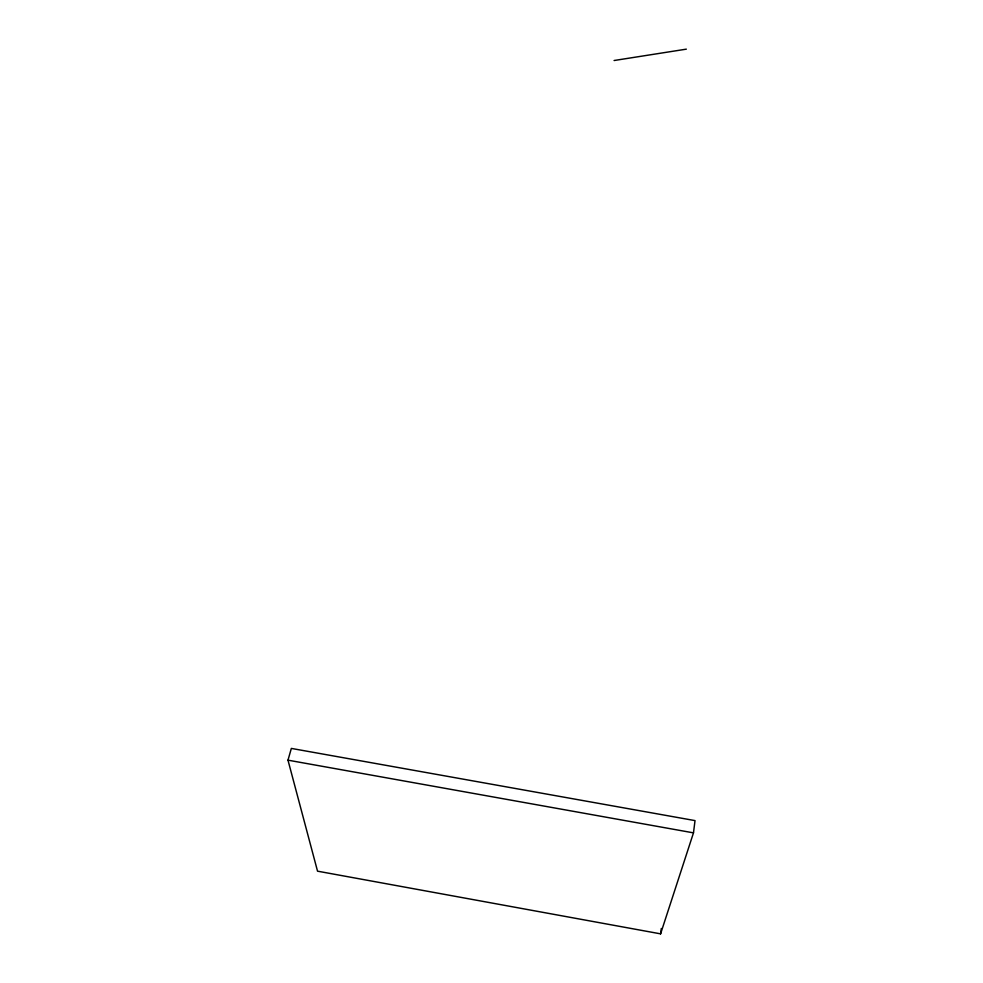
<?xml version="1.0" encoding="UTF-8"?>
<svg xmlns="http://www.w3.org/2000/svg" width="983" height="983" viewBox="0 0 983 983"><rect width="100%" height="100%" fill="white"/><g stroke="black" fill="none" stroke-linecap="round" stroke-linejoin="round"><path stroke-width="1.47" d="M693.482 832.859L695.018 820.608L291.349 748.419L287.982 760.166L317.534 871.171L660.588 933.85L693.482 832.859L287.982 760.166M660.588 933.85L661.301 928.48M614.08 60.516L686.343 49.15"/></g></svg>
